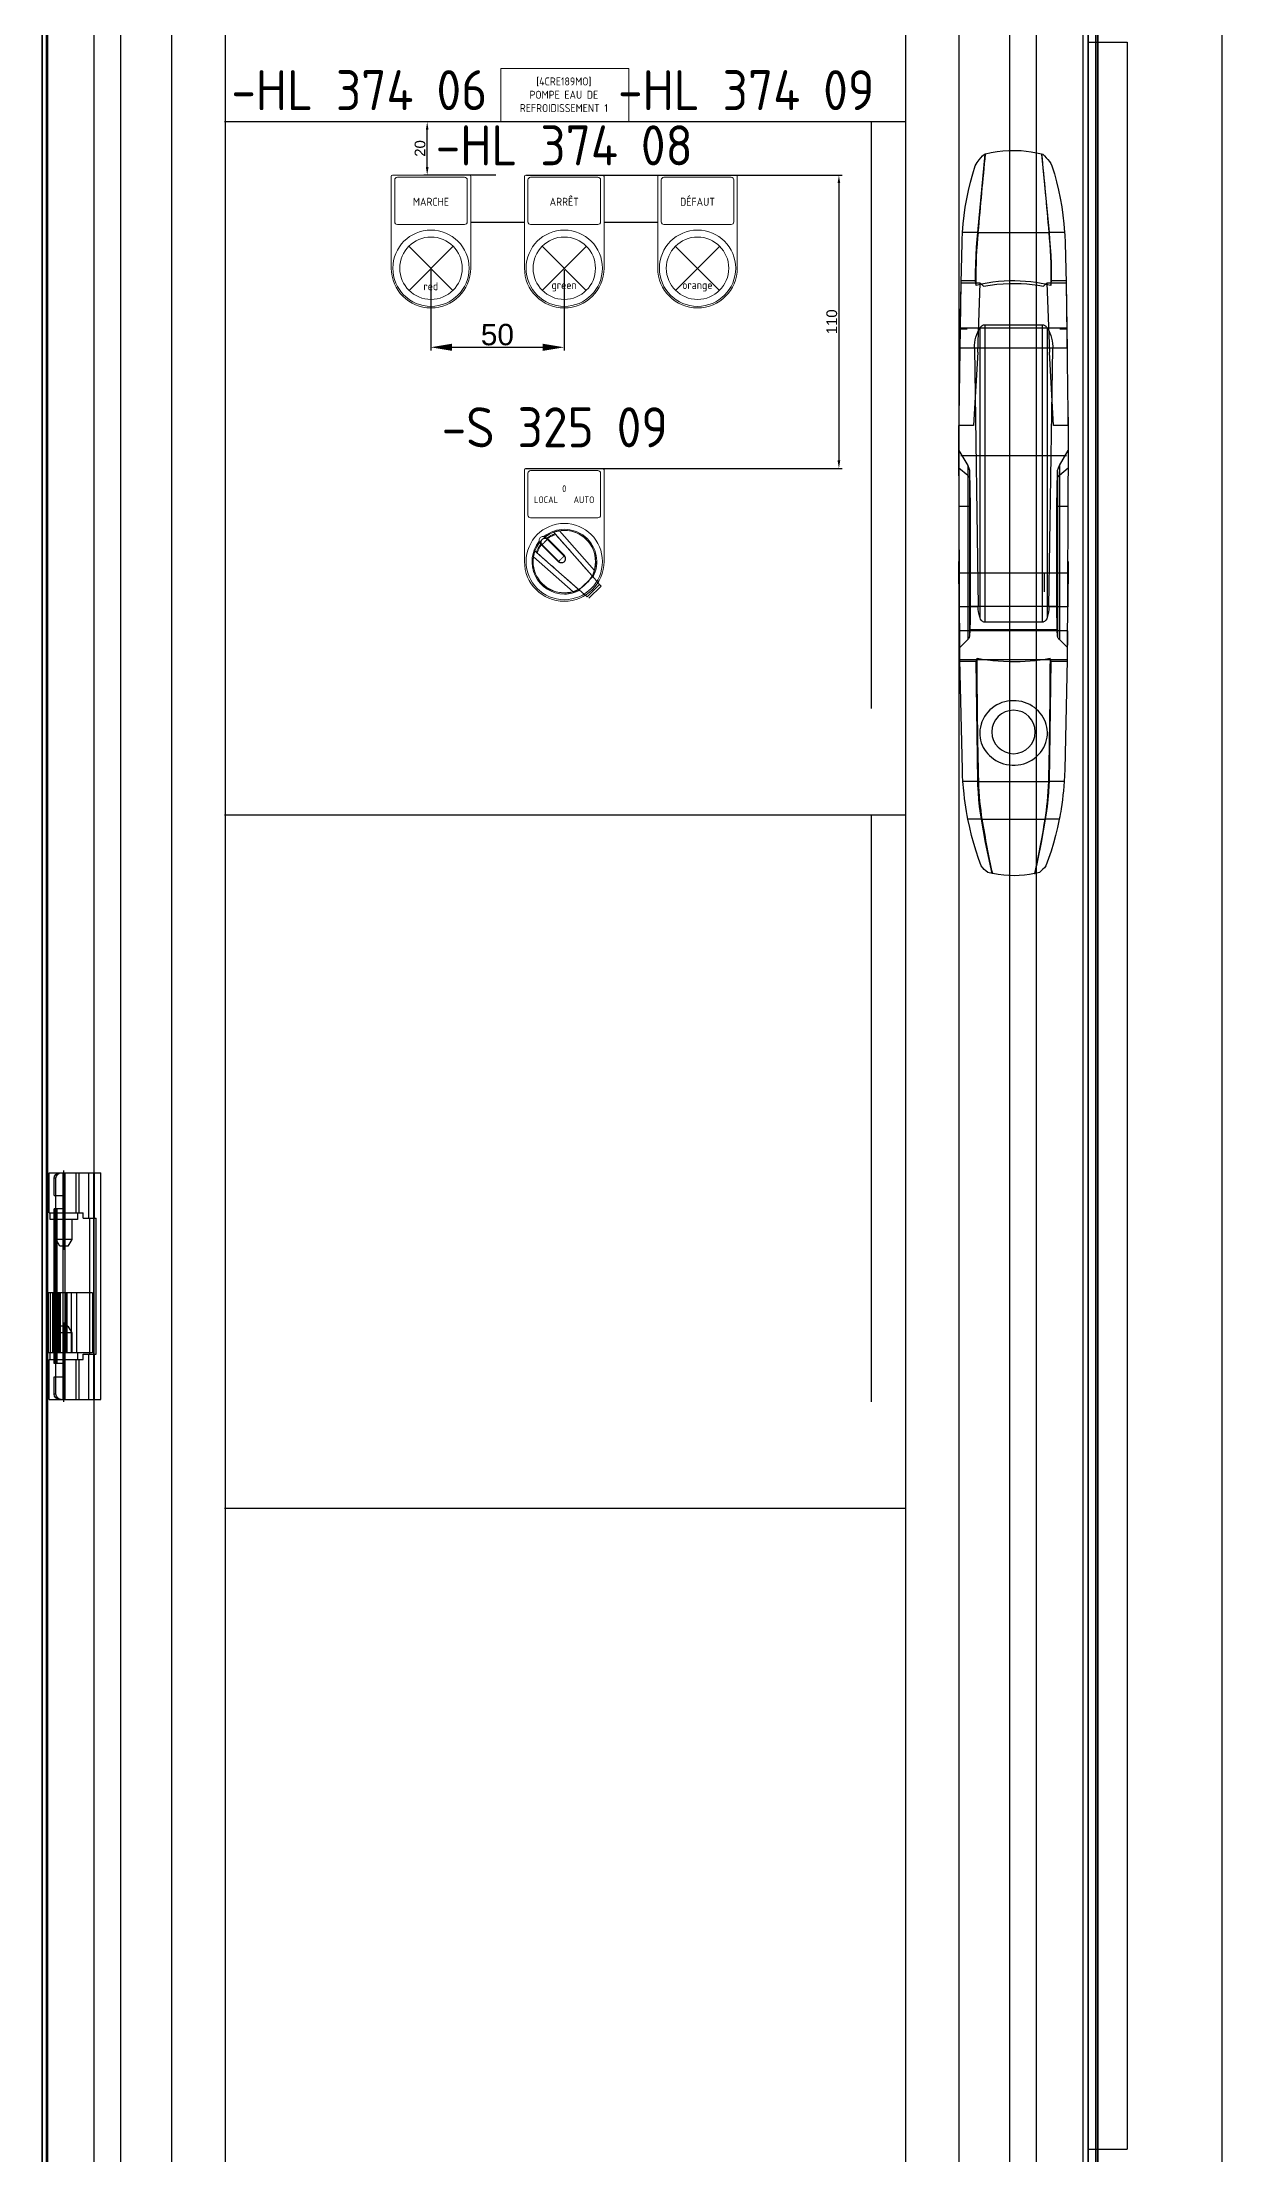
# Model space of a CAD drawing. Header units: millimetres. Extents: x 37984 to 70752, y 14140 to 37584.
# Drawn here: x 38512 to 38954, y 19157 to 19949 of the extents above; entities that cross this region are included whole.
import ezdxf
from ezdxf.enums import TextEntityAlignment as Align

# ---------------------------------------------------------------- set-up
doc = ezdxf.new("R2010")
doc.units = ezdxf.units.MM
doc.set_wipeout_variables(frame=1)
doc.layers.add('! NO PLOT !', color=7, linetype='Continuous', true_color=0xff75dd, plot=False)
doc.layers.add('000-PI-Oprema', color=30, linetype='Continuous', lineweight=5)
for name, color, linetype in [('000-PI-ORMAR', 2, 'Continuous'), ('000-PI_TEXT', 7, 'Continuous'), ('002-PI-Kabelska kanalica', 150, 'Continuous')]:
    doc.layers.add(name, color=color, linetype=linetype)
doc.styles.add('PI0', font='isocpeur.ttf', dxfattribs={"width": 0.9})
doc.styles.get("Standard").update_dxf_attribs({"font": 'arial.ttf'})
doc.dimstyles.new('ISO-25', dxfattribs={"dimtxt": 4, "dimasz": 3, "dimexe": 1.25, "dimexo": 0.625, "dimtad": 1, "dimtxsty": 'Standard', "dimcen": 3, "dimadec": 0, "dimazin": 0, "dimtfac": 1, "dimtmove": 0, "dimatfit": 3, "dimfxl": 1, "dimarcsym": 0})
doc.dimstyles.new('ISO-25-lb', dxfattribs={"dimtxt": 8, "dimasz": 8, "dimexe": 1.25, "dimexo": 0.625, "dimtad": 1, "dimtxsty": 'Standard', "dimcen": 5, "dimadec": 0, "dimazin": 0, "dimtfac": 1, "dimtmove": 0, "dimatfit": 3, "dimfxl": 1, "dimarcsym": 0})

# ---------------------------------------------------------------- blocks, each defined once
blk = doc.blocks.new('*U548')
at = {"layer": '000-PI-ORMAR'}
for p, q in [((-13.41, 105.24), (-10.65, 134.6)), ((-10.48, 134.65), (-10.91, 134.53)), ((10.91, 134.53), (10.48, 134.65)), ((13.41, 105.24), (10.65, 134.6)), ((-19.14, 105.24), (-13.41, 105.24)), ((13.2, 105.24), (-13.2, 105.24)), ((13.41, 105.24), (19.14, 105.24)), ((-19.31, 101.34), (-19.67, 86.25)), ((19.67, 86.25), (19.31, 101.34)), ((-19.67, 86.25), (-20.5, 27.74)), ((-19.67, 86.25), (-20.14, 61.02)), ((-19.67, 86.25), (-12.5, 86.25)), ((-19.66, 87.03), (-14.25, 87.03)), ((-14.15, 86.25), (-14.25, 87.03)), ((-14.02, 85.32), (-14.15, 86.25)), ((-12.5, 86.25), (-13.43, 60.26)), ((-11.21, 85.08), (-12.5, 86.25)), ((12.5, 86.25), (11.21, 85.08)), ((11.99, 85.79), (14.02, 85.32)), ((12.5, 86.25), (19.67, 86.25)), ((13.43, 60.26), (12.5, 86.25)), ((14.02, 85.32), (14.15, 86.25)), ((14.15, 86.25), (14.25, 87.03)), ((14.25, 87.03), (19.66, 87.03)), ((20.5, 27.74), (19.67, 86.25)), ((20.15, 60.62), (19.67, 86.25)), ((-20.01, 69.28), (-12.67, 69.28)), ((-20.01, 68.98), (-17.35, 68.98)), ((-17.35, 69.28), (17.35, 69.28)), ((-12.67, 69.28), (-12.65, 69.31)), ((-12.65, 69.31), (-12.65, -39.07)), ((-10.73, 70.49), (-10.73, -40.96)), ((-10.73, 70.49), (10.73, 70.49)), ((10.73, 70.49), (10.73, -40.96)), ((12.65, 69.31), (12.65, -39.07)), ((12.65, 69.31), (12.67, 69.28)), ((12.67, 69.28), (20.01, 69.28)), ((17.35, 68.98), (20.01, 68.98)), ((-20.13, 61.86), (-17.35, 61.86)), ((-20.13, 61.85), (-14.69, 61.85)), ((-17.35, 61.85), (17.35, 61.85)), ((-15, 32.81), (-13.43, 60.26)), ((-13.27, -35.12), (-14.69, 61.85)), ((14.69, 61.85), (13.27, -35.12)), ((13.43, 60.26), (15, 32.81)), ((14.69, 61.85), (20.13, 61.85)), ((17.35, 61.86), (20.13, 61.86)), ((20.5, 27.74), (20.31, 48.52)), ((-20.44, 35.92), (-20.5, 27.74)), ((-20.47, 32.81), (-15, 32.81)), ((15, 32.81), (20.47, 32.81)), ((-20.5, 27.74), (-20.09, -55.06)), ((20.09, -55.06), (20.5, 27.74)), ((-17.16, 17.77), (-20.5, 23.44)), ((-17.16, 14.16), (-20.5, 16.99)), ((-19.8, 21.43), (19.8, 21.43)), ((-17.16, 17.77), (-17.16, -47.43)), ((20.5, 23.44), (17.16, 17.77)), ((17.16, 17.77), (17.16, -47.43)), ((20.5, 16.99), (17.16, 14.16)), ((-16.24, 2.4), (-16.48, 15.53)), ((-16.48, 15.53), (-16.48, -46.12)), ((-16.36, 10.54), (-16.48, 13.04)), ((16.48, 15.53), (16.24, 2.4)), ((16.48, 13.04), (16.36, 10.54)), ((16.48, 15.53), (16.48, -46.12)), ((-17.16, 2.54), (-20.5, 2.61)), ((-16.24, 2.4), (-16.48, 2.51)), ((-16.24, -35.11), (-16.24, 2.4)), ((16.48, 2.51), (16.24, 2.4)), ((16.24, 2.4), (16.24, -35.11)), ((20.5, 2.61), (17.16, 2.54)), ((-20.5, -18.21), (-20.36, -35.12)), ((-20.47, -22.52), (20.47, -22.52)), ((-11.5, -22.68), (-11.5, -29.51)), ((20.36, -35.12), (20.5, -18.21)), ((-20.36, -35.12), (-13.27, -35.12)), ((-16.24, -35.11), (16.24, -35.11)), ((13.27, -35.12), (20.36, -35.12)), ((-20.25, -44.17), (-20.09, -55.06)), ((-20.25, -44.17), (20.25, -44.17)), ((-20.16, -50.42), (-17.16, -47.43)), ((-16.48, -46.12), (-16.38, -43.78)), ((-16.38, -43.78), (16.38, -43.78)), ((-10.73, -40.96), (10.73, -40.96)), ((16.38, -43.78), (16.48, -46.12)), ((17.16, -47.43), (20.16, -50.42)), ((20.09, -55.06), (20.25, -44.17)), ((-20.09, -55.06), (20.09, -55.06)), ((-20.09, -55.06), (-19.2, -96.13)), ((-14.03, -55.68), (-13.85, -55.06)), ((-13.85, -55.06), (-13.67, -54.42)), ((13.85, -55.06), (13.67, -54.42)), ((14.03, -55.68), (13.85, -55.06)), ((19.2, -96.13), (20.09, -55.06)), ((-20.08, -55.68), (-14.03, -55.68)), ((-13.42, -100.67), (-14.03, -55.68)), ((13.42, -100.67), (14.03, -55.68)), ((14.03, -55.68), (20.08, -55.68)), ((-18.98, -100.67), (-13.42, -100.67)), ((13.08, -100.67), (-13.08, -100.67)), ((13.42, -100.67), (18.98, -100.67)), ((-17.11, -114.85), (-12.02, -114.85)), ((11.71, -114.85), (-11.71, -114.85)), ((12.02, -114.85), (17.11, -114.85)), ((-9.7, -134.82), (-8.04, -135.19)), ((-7.82, -135.23), (-8.04, -135.19)), ((7.82, -135.23), (8.04, -135.19)), ((8.04, -135.19), (9.7, -134.82))]:
    blk.add_line(p, q, dxfattribs=at)
for points in [[(10.48, 134.65), (8.34, 135.15), (6.17, 135.54), (3.98, 135.81), (1.73, 135.97), (-0.54, 136), (-2.8, 135.91), (-4.73, 135.73), (-6.65, 135.46), (-8.58, 135.1), (-10.48, 134.65)], [(-14.4, 130.23), (-15.31, 127.22), (-16.14, 124.17), (-16.87, 121.1), (-17.51, 118.01), (-18.07, 114.85), (-18.52, 111.66), (-18.88, 108.46), (-19.14, 105.24)], [(-10.91, 134.53), (-11.6, 133.9), (-12.24, 133.24), (-12.84, 132.55), (-13.41, 131.8), (-13.93, 131.03), (-14.4, 130.23)], [(14.4, 130.23), (13.7, 131.38), (12.89, 132.48), (12.28, 133.2), (11.62, 133.89), (10.91, 134.53)], [(19.14, 105.24), (18.88, 108.42), (18.53, 111.59), (18.09, 114.73), (17.54, 117.85), (16.9, 120.99), (16.16, 124.1), (15.33, 127.18), (14.4, 130.23)], [(-19.14, 105.24), (-19.19, 104.29), (-19.24, 103.32), (-19.28, 102.34), (-19.31, 101.34)], [(-14.25, 87.03), (-14.23, 90.25), (-14.16, 93.45), (-14.03, 96.61), (-13.86, 99.69), (-13.64, 102.68), (-13.41, 105.24)], [(14.25, 87.03), (14.23, 90.25), (14.16, 93.45), (14.03, 96.61), (13.86, 99.69), (13.64, 102.68), (13.41, 105.24)], [(19.31, 101.34), (19.28, 102.33), (19.24, 103.31), (19.19, 104.28), (19.14, 105.24)], [(-14.02, 85.32), (-12.17, 85.75), (-11.99, 85.79)], [(-11.99, 85.79), (-10.29, 86.12), (-8.39, 86.43), (-6.48, 86.67), (-4.5, 86.86), (-2.52, 86.97), (-0.52, 87.02), (1.47, 87.01), (3.57, 86.92), (5.67, 86.76), (7.76, 86.52), (9.87, 86.2), (11.96, 85.8), (11.99, 85.79)], [(11.21, 85.08), (8.78, 85.48), (6.33, 85.78), (3.84, 85.99), (1.34, 86.1), (-0.75, 86.11), (-2.84, 86.05), (-4.93, 85.91), (-7.03, 85.71), (-9.13, 85.43), (-11.21, 85.08)], [(-12.67, 69.28), (-13.17, 68.42), (-13.6, 67.5), (-13.96, 66.55), (-14.26, 65.56), (-14.48, 64.55), (-14.62, 63.52), (-14.69, 62.48), (-14.69, 61.85)], [(-12.65, 69.31), (-12.5, 69.52), (-12.34, 69.72), (-12.17, 69.89), (-11.98, 70.05), (-11.79, 70.18), (-11.59, 70.29), (-11.38, 70.38), (-11.17, 70.44), (-10.95, 70.48), (-10.73, 70.49)], [(10.73, 70.49), (10.95, 70.48), (11.17, 70.44), (11.38, 70.38), (11.59, 70.29), (11.79, 70.18), (11.98, 70.05), (12.17, 69.89), (12.34, 69.72), (12.5, 69.52), (12.65, 69.31)], [(14.69, 61.85), (14.67, 62.89), (14.57, 63.93), (14.4, 64.96), (14.15, 65.96), (13.83, 66.94), (13.43, 67.87), (12.97, 68.77), (12.67, 69.28)], [(-16.48, 15.53), (-16.52, 15.9), (-16.59, 16.26), (-16.68, 16.61), (-16.78, 16.95), (-16.91, 17.28), (-17.06, 17.59), (-17.16, 17.77)], [(17.16, 17.77), (17, 17.47), (16.86, 17.16), (16.74, 16.83), (16.64, 16.48), (16.56, 16.13), (16.51, 15.76), (16.48, 15.53)], [(-16.38, -43.78), (-16.36, -43.11), (-16.33, -42.38), (-16.31, -41.59), (-16.3, -40.74), (-16.28, -39.86), (-16.27, -38.93), (-16.26, -37.98), (-16.25, -37), (-16.24, -36.01), (-16.24, -35.11)], [(-13.27, -35.12), (-13.22, -36.16), (-13.09, -37.2), (-12.89, -38.21), (-12.65, -39.07)], [(-12.65, -39.07), (-12.44, -39.63), (-12.15, -40.14), (-11.97, -40.36), (-11.77, -40.56), (-11.53, -40.73), (-11.26, -40.86), (-11.05, -40.93), (-10.83, -40.96), (-10.73, -40.96)], [(10.73, -40.96), (10.96, -40.94), (11.17, -40.9), (11.37, -40.82), (11.56, -40.71), (11.83, -40.51), (12.05, -40.27), (12.34, -39.82), (12.56, -39.33), (12.65, -39.07)], [(12.65, -39.07), (12.92, -38.08), (13.11, -37.06), (13.23, -36.02), (13.27, -35.12)], [(16.24, -35.11), (16.24, -36.11), (16.25, -37.1), (16.26, -38.08), (16.27, -39.03), (16.28, -39.95), (16.3, -40.83), (16.32, -41.67), (16.34, -42.45), (16.36, -43.18), (16.38, -43.78)], [(-17.16, -47.43), (-17, -47.26), (-16.86, -47.08), (-16.74, -46.88), (-16.64, -46.68), (-16.56, -46.47), (-16.51, -46.26), (-16.48, -46.12)], [(16.48, -46.12), (16.52, -46.34), (16.59, -46.55), (16.68, -46.76), (16.78, -46.96), (16.91, -47.15), (17.06, -47.33), (17.16, -47.43)], [(-9.57, -55.06), (-9.95, -55.01), (-11.82, -54.74), (-13.67, -54.42)], [(9.58, -55.06), (7.81, -55.27), (5.83, -55.45), (3.77, -55.58), (1.71, -55.66), (-0.35, -55.68), (-2.41, -55.64), (-4.3, -55.56), (-6.19, -55.42), (-8.06, -55.24), (-9.57, -55.06)], [(13.67, -54.42), (11.74, -54.75), (9.78, -55.04), (9.58, -55.06)], [(8.89, -73.85), (9.63, -74.62), (10.32, -75.46), (10.92, -76.35), (11.44, -77.29), (11.87, -78.24), (12.2, -79.23), (12.45, -80.24), (12.61, -81.28), (12.67, -82.26), (12.65, -83.25), (12.54, -84.24), (12.35, -85.2), (12.09, -86.12), (11.75, -87.01), (11.34, -87.88), (10.86, -88.7), (10.31, -89.5), (9.69, -90.26), (9.02, -90.96), (8.29, -91.61), (7.47, -92.23), (6.61, -92.78), (5.69, -93.26), (4.75, -93.67), (3.73, -94.02), (2.68, -94.28), (1.61, -94.45), (0.54, -94.54), (-0.57, -94.54), (-1.67, -94.44), (-2.76, -94.26), (-3.83, -93.99), (-4.88, -93.62), (-5.89, -93.17), (-6.86, -92.63), (-7.77, -92.01), (-8.62, -91.33), (-9.4, -90.57), (-10.12, -89.75), (-10.76, -88.87), (-11.29, -87.97), (-11.74, -87.03), (-12.11, -86.06), (-12.38, -85.06), (-12.56, -84.1), (-12.66, -83.12), (-12.67, -82.14), (-12.6, -81.17), (-12.45, -80.24), (-12.23, -79.31), (-11.93, -78.41), (-11.57, -77.54), (-11.12, -76.68), (-10.6, -75.85), (-10.01, -75.07), (-9.37, -74.34), (-8.63, -73.62), (-7.83, -72.97), (-6.98, -72.38), (-6.09, -71.86), (-5.12, -71.4), (-4.11, -71.02), (-3.07, -70.73), (-2.02, -70.52), (-0.95, -70.4), (0.13, -70.37), (1.22, -70.42), (2.29, -70.56), (3.33, -70.79), (4.36, -71.11), (5.35, -71.51), (6.31, -71.98), (7.22, -72.53), (8.08, -73.16), (8.89, -73.85)], [(-19.2, -96.13), (-19.11, -98.4), (-18.98, -100.67)], [(-18.98, -100.67), (-18.85, -102.42), (-18.69, -104.15), (-18.51, -105.85), (-18.3, -107.56), (-18.07, -109.24), (-17.82, -110.87), (-17.65, -111.9), (-17.47, -112.9), (-17.29, -113.89), (-17.11, -114.85)], [(-12.02, -114.85), (-12.39, -112.52), (-12.71, -110.05), (-12.98, -107.48), (-13.2, -104.81), (-13.36, -102.07), (-13.42, -100.67)], [(12.02, -114.85), (12.39, -112.52), (12.71, -110.05), (12.98, -107.48), (13.2, -104.81), (13.36, -102.07), (13.42, -100.67)], [(17.11, -114.85), (17.38, -113.41), (17.65, -111.91), (17.9, -110.36), (18.14, -108.72), (18.37, -107.03), (18.57, -105.3), (18.69, -104.16), (18.8, -103.01), (18.89, -101.85), (18.98, -100.67)], [(18.98, -100.67), (19.11, -98.4), (19.2, -96.13)], [(-17.11, -114.85), (-16.46, -117.91), (-15.73, -120.91), (-14.94, -123.85), (-14.07, -126.74), (-13.14, -129.58), (-12.14, -132.35)], [(-8.04, -135.19), (-10.47, -123.49), (-12.02, -114.85)], [(8.04, -135.19), (10.47, -123.49), (12.02, -114.85)], [(12.14, -132.35), (13.13, -129.6), (14.06, -126.78), (14.92, -123.9), (15.72, -120.95), (16.45, -117.93), (17.11, -114.85)], [(-12.14, -132.35), (-11.58, -132.99), (-10.98, -133.61), (-10.36, -134.22), (-9.7, -134.82)], [(9.7, -134.82), (10.35, -134.23), (10.98, -133.62), (11.57, -132.99), (12.14, -132.35)], [(-7.82, -135.23), (-5.94, -135.56), (-4.05, -135.79), (-2.15, -135.94), (-0.2, -136), (1.74, -135.96), (3.69, -135.83), (5.76, -135.58), (7.82, -135.23)]]:
    blk.add_lwpolyline(points, dxfattribs=at)
blk.add_circle((0, -82.1), 8.15, dxfattribs=at)
for centre, major_axis, ratio, start_param, end_param in [((73, -135.16), (0, 546.84), 0.175521, 1.054802, 1.115623), ((-73, -135.16), (0, 546.84), 0.175521, -1.115623, -1.054802), ((-7.53, 87.2), (0, 37), 0.175521, 1.061397, 1.596486), ((7.53, 87.2), (0, 37), 0.175521, 4.6867, 5.221788), ((-7.53, 87.2), (0, 37), 0.175521, -4.6867, -4.66155), ((7.53, 87.2), (0, 37), 0.175521, 4.66155, 4.6867), ((-19.46, 12.78), (-3, 0), 0.71325, 3.261467, 3.839724), ((19.46, 12.78), (-3, 0), 0.71325, 5.585054, 6.163311), ((-19.46, 2.51), (-3, 0), 0.017452, 3.261467, 3.839724), ((19.46, 2.51), (-3, 0), 0.017452, -0.698132, -0.119874), ((137.46, -39.64), (0, 669.86), 0.225671, -4.689366, -4.621155), ((-137.46, -39.64), (0, 669.86), 0.225671, 4.621155, 4.689366), ((-5.86, -95.36), (0, 32.42), 0.225671, 1.735147, 2.215471), ((5.86, -95.36), (0, 32.42), 0.225671, 4.067714, 4.548039), ((21.21, -9.07), (0, 180.2), 0.225671, -4.085045, -3.936826), ((-21.21, -9.07), (0, 180.2), 0.225671, 3.936826, 4.085045)]:
    blk.add_ellipse(centre, major_axis=major_axis, ratio=ratio, start_param=start_param, end_param=end_param, dxfattribs=at)
blk = doc.blocks.new('A$C34f25ed7')
at = {"layer": '000-PI-ORMAR'}
blk.add_blockref('*U548', (-3.99, -1008.35), dxfattribs=at)
blk = doc.blocks.new('*D980')
at = {"layer": '! NO PLOT !', "color": 0, "lineweight": -2, "ltscale": 0.25, "transparency": 16777216}
for p, q in [((38693.44, 19899.57), (38811.72, 19899.57)), ((38810.47, 19896.57), (38810.47, 19792.57)), ((38692.98, 19789.57), (38811.72, 19789.57))]:
    blk.add_line(p, q, dxfattribs=at)
at = {"layer": '! NO PLOT !', "color": 0, "ltscale": 0.25, "transparency": 16777216}
for points in [[(38809.97, 19896.57), (38810.97, 19896.57), (38810.47, 19899.57)], [(38809.97, 19792.57), (38810.97, 19792.57), (38810.47, 19789.57)]]:
    blk.add_solid(points, dxfattribs=at)
at = {"layer": 'Defpoints', "color": 0, "ltscale": 0.25, "transparency": 16777216}
for p in [(38692.81, 19899.57), (38692.36, 19789.57), (38810.47, 19789.57)]:
    blk.add_point(p, dxfattribs=at)
at = {"layer": '! NO PLOT !', "color": 0, "ltscale": 0.25, "transparency": 16777216, "insert": (38807.8, 19844.57), "char_height": 4, "attachment_point": 5, "rotation": 90}
blk.add_mtext('110', dxfattribs=at)
blk = doc.blocks.new('*D981')
at = {"layer": '! NO PLOT !', "color": 0, "lineweight": -2, "ltscale": 0.25, "transparency": 16777216}
for p, q in [((38681.88, 19919.57), (38654.91, 19919.57)), ((38656.16, 19902.57), (38656.16, 19916.57)), ((38681.88, 19899.57), (38654.91, 19899.57))]:
    blk.add_line(p, q, dxfattribs=at)
at = {"layer": '! NO PLOT !', "color": 0, "ltscale": 0.25, "transparency": 16777216}
for points in [[(38655.66, 19916.57), (38656.66, 19916.57), (38656.16, 19919.57)], [(38655.66, 19902.57), (38656.66, 19902.57), (38656.16, 19899.57)]]:
    blk.add_solid(points, dxfattribs=at)
at = {"layer": 'Defpoints', "color": 0, "ltscale": 0.25, "transparency": 16777216}
for p in [(38656.16, 19919.57), (38682.5, 19919.57), (38682.5, 19899.57)]:
    blk.add_point(p, dxfattribs=at)
at = {"layer": '! NO PLOT !', "color": 0, "ltscale": 0.25, "transparency": 16777216, "insert": (38653.49, 19909.57), "char_height": 4, "attachment_point": 5, "rotation": 90}
blk.add_mtext('20', dxfattribs=at)
blk = doc.blocks.new('*D982')
at = {"layer": '! NO PLOT !', "color": 0, "linetype": 'Continuous', "lineweight": -2, "ltscale": 0.25, "transparency": 16777216}
for p, q in [((38657.48, 19863.9), (38657.48, 19833.77)), ((38707.48, 19864), (38707.48, 19833.77)), ((38665.48, 19835.02), (38699.48, 19835.02))]:
    blk.add_line(p, q, dxfattribs=at)
at = {"layer": '! NO PLOT !', "color": 0, "ltscale": 0.25, "transparency": 16777216}
for points in [[(38665.48, 19836.35), (38665.48, 19833.68), (38657.48, 19835.02)], [(38699.48, 19836.35), (38699.48, 19833.68), (38707.48, 19835.02)]]:
    blk.add_solid(points, dxfattribs=at)
at = {"layer": 'Defpoints', "color": 0, "ltscale": 0.25, "transparency": 16777216}
for p in [(38657.48, 19864.52), (38707.48, 19864.62), (38707.48, 19835.02)]:
    blk.add_point(p, dxfattribs=at)
at = {"layer": '! NO PLOT !', "color": 0, "ltscale": 0.25, "transparency": 16777216, "insert": (38682.48, 19839.73), "char_height": 8, "attachment_point": 5}
blk.add_mtext('50', dxfattribs=at)
blk = doc.blocks.new('podloska')
at = {"layer": '000-PI-Oprema'}
for p, q in [((43278.7, 39063.45), (43278.7, 39097.85)), ((43279.2, 39098.35), (43308, 39098.35)), ((43280, 39080.85), (43280, 39096.55)), ((43281, 39097.55), (43306.2, 39097.55)), ((43307.2, 39080.85), (43307.2, 39096.55)), ((43308.5, 39063.45), (43308.5, 39097.85)), ((43281, 39079.85), (43306.2, 39079.85))]:
    blk.add_line(p, q, dxfattribs=at)
blk.add_circle((43293.6, 39063.45), 14.3, dxfattribs=at)
at = {"layer": '000-PI-Oprema', "ltscale": 0.25}
blk.add_circle((43293.6, 39063.45), 11.7, dxfattribs=at)
at = {"layer": '000-PI-Oprema'}
for centre, radius, start, end in [((43279.2, 39097.85), 0.5, 89.99996, 179.99983), ((43281, 39096.55), 1, 90.00002, 180.00009), ((43306.2, 39096.55), 1, 359.99991, 89.99998), ((43308, 39097.85), 0.5, 0.00017, 90.00004), ((43281, 39080.85), 1, 180, 269.99998), ((43306.2, 39080.85), 1, 270.00002, 0), ((43293.6, 39063.45), 14.9, 180, 0)]:
    blk.add_arc(centre, radius, start, end, dxfattribs=at)
blk = doc.blocks.new('8606.000_back')
at = {"layer": '000-PI-ORMAR'}
for p, q in [((47606.03, 38573.17), (47606.03, 36588.67)), ((47602.52, 38552.67), (47602.52, 36601.67)), ((47605.24, 38552.67), (47605.24, 36601.67)), ((47606.02, 36601.67), (47606.02, 38552.53))]:
    blk.add_line(p, q, dxfattribs=at)
blk = doc.blocks.new('8606.000_montažna')
at = {"layer": '000-PI-ORMAR'}
blk.add_line((50683.39, 38449.42), (50683.39, 36559.42), dxfattribs=at)
blk = doc.blocks.new('*U998')
at = {"layer": '002-PI-Kabelska kanalica'}
for p, q in [((-20, 690), (60, 690)), ((-20, -100), (-20, 690)), ((60, -100), (60, 690)), ((-20, -100), (60, -100))]:
    blk.add_line(p, q, dxfattribs=at)

msp = doc.modelspace()

# ---------------------------------------------------------------- block references
at = {"xscale": -1, "rotation": 180}
msp.add_blockref('*U998', (38858.446, 19849.404), dxfattribs=at)
at = {"layer": '000-PI-Oprema'}
msp.add_blockref('8606.000_montažna', (-11729.461, -17740.014), dxfattribs=at)

# ---------------------------------------------------------------- next in the draw order: wipeouts: each hides what was drawn before it
msp.add_wipeout([(38511.922, 20763.904), (38903.922, 20763.904), (38903.922, 18766.904), (38511.922, 18766.904)]).dxf.layer = '000-PI-ORMAR'

# ---------------------------------------------------------------- next in the draw order: linework, layer by layer
at = {"layer": '! NO PLOT !'}
for p, q in [((38903.91, 20761.473), (38903.91, 18776.973)), ((38903.91, 18776.973), (38903.91, 20761.473)), ((38531.41, 18788.473), (38531.41, 20749.973)), ((38884.41, 20749.973), (38884.41, 18788.473)), ((38903.922, 18789.973), (38903.922, 20740.835)), ((38541.41, 18803.473), (38541.41, 20734.973)), ((38874.41, 20734.973), (38874.41, 18803.473)), ((38560.41, 18849.223), (38560.41, 20689.223)), ((38580.41, 20684.223), (38580.41, 18854.223)), ((38835.41, 20684.223), (38835.41, 18854.223)), ((38855.41, 20689.223), (38855.41, 18849.223))]:
    msp.add_line(p, q, dxfattribs=at)
at = {"layer": '! NO PLOT !', "ltscale": 0.25}
for p, q in [((38835.219, 19919.574), (38580.219, 19919.574)), ((38822.546, 19919.574), (38822.546, 19699.574)), ((38822.546, 19919.574), (38822.546, 19699.574)), ((38692.628, 19881.824), (38672.478, 19881.824)), ((38742.578, 19881.824), (38722.428, 19881.824)), ((38835.219, 19659.574), (38580.219, 19659.574)), ((38822.546, 19659.574), (38822.546, 19439.574)), ((38822.546, 19659.574), (38822.546, 19439.574)), ((38835.219, 19399.574), (38580.219, 19399.574))]:
    msp.add_line(p, q, dxfattribs=at)
at = {"layer": '000-PI-Oprema'}
for p, q in [((38649.255, 19872.897), (38665.801, 19856.351)), ((38665.901, 19872.897), (38649.355, 19856.351)), ((38699.205, 19872.897), (38715.751, 19856.351)), ((38715.851, 19872.897), (38699.305, 19856.351)), ((38749.155, 19872.897), (38765.701, 19856.351)), ((38765.801, 19872.897), (38749.255, 19856.351)), ((38702.558, 19764.103), (38702.843, 19764.246)), ((38702.843, 19764.246), (38703.132, 19764.381)), ((38703.132, 19764.381), (38703.426, 19764.508)), ((38703.426, 19764.508), (38703.724, 19764.625)), ((38703.605, 19765.662), (38703.607, 19765.663)), ((38703.609, 19765.657), (38703.605, 19765.662)), ((38703.607, 19765.663), (38703.616, 19765.666)), ((38703.621, 19765.643), (38703.609, 19765.657)), ((38703.616, 19765.666), (38703.63, 19765.671)), ((38703.641, 19765.62), (38703.621, 19765.643)), ((38703.63, 19765.671), (38703.65, 19765.678)), ((38703.67, 19765.587), (38703.641, 19765.62)), ((38703.65, 19765.678), (38703.676, 19765.687)), ((38703.708, 19765.544), (38703.67, 19765.587)), ((38703.676, 19765.687), (38703.709, 19765.699)), ((38703.755, 19765.49), (38703.708, 19765.544)), ((38703.709, 19765.699), (38703.746, 19765.712)), ((38703.724, 19764.625), (38704.025, 19764.734)), ((38703.746, 19765.712), (38703.79, 19765.727)), ((38703.812, 19765.426), (38703.755, 19765.49)), ((38703.79, 19765.727), (38703.839, 19765.743)), ((38703.878, 19765.351), (38703.812, 19765.426)), ((38703.839, 19765.743), (38703.893, 19765.761)), ((38703.953, 19765.265), (38703.878, 19765.351)), ((38703.893, 19765.761), (38703.951, 19765.781)), ((38703.951, 19765.781), (38704.014, 19765.801)), ((38704.038, 19765.168), (38703.953, 19765.265)), ((38704.014, 19765.801), (38704.08, 19765.822)), ((38704.025, 19764.734), (38704.33, 19764.833)), ((38704.132, 19765.061), (38704.038, 19765.168)), ((38704.08, 19765.822), (38704.15, 19765.844)), ((38704.146, 19765.043), (38704.118, 19765.075)), ((38717.871, 19749.405), (38704.132, 19765.061)), ((38704.175, 19765.01), (38704.146, 19765.043)), ((38704.15, 19765.844), (38704.223, 19765.866)), ((38704.204, 19764.976), (38704.175, 19765.01)), ((38704.234, 19764.942), (38704.204, 19764.976)), ((38704.223, 19765.866), (38704.3, 19765.888)), ((38704.265, 19764.907), (38704.234, 19764.942)), ((38704.297, 19764.87), (38704.265, 19764.907)), ((38704.33, 19764.833), (38704.297, 19764.87)), ((38704.3, 19765.888), (38704.381, 19765.912)), ((38705.06, 19764.001), (38704.33, 19764.833)), ((38704.381, 19765.912), (38704.466, 19765.936)), ((38704.466, 19765.936), (38704.555, 19765.96)), ((38704.555, 19765.96), (38704.648, 19765.984)), ((38704.648, 19765.984), (38704.743, 19766.009)), ((38704.743, 19766.009), (38704.841, 19766.033)), ((38704.841, 19766.033), (38704.941, 19766.056)), ((38704.941, 19766.056), (38705.044, 19766.08)), ((38705.044, 19766.08), (38705.148, 19766.102)), ((38705.148, 19766.102), (38705.253, 19766.124)), ((38705.253, 19766.124), (38705.358, 19766.145)), ((38705.358, 19766.145), (38705.464, 19766.165)), ((38705.464, 19766.165), (38705.569, 19766.184)), ((38705.569, 19766.184), (38705.674, 19766.202)), ((38705.674, 19766.202), (38705.777, 19766.218)), ((38718.869, 19751.3), (38705.777, 19766.218)), ((38695.986, 19756.427), (38696.002, 19756.53)), ((38710.904, 19743.336), (38695.986, 19756.427)), ((38696.002, 19756.53), (38696.02, 19756.635)), ((38696.02, 19756.635), (38696.039, 19756.74)), ((38696.039, 19756.74), (38696.059, 19756.846)), ((38696.059, 19756.846), (38696.08, 19756.952)), ((38696.08, 19756.952), (38696.102, 19757.057)), ((38696.102, 19757.057), (38696.125, 19757.16)), ((38696.125, 19757.16), (38696.148, 19757.263)), ((38696.148, 19757.263), (38696.172, 19757.363)), ((38696.172, 19757.363), (38696.196, 19757.461)), ((38696.196, 19757.461), (38696.22, 19757.557)), ((38696.22, 19757.557), (38696.244, 19757.649)), ((38696.244, 19757.649), (38696.268, 19757.738)), ((38696.268, 19757.738), (38696.292, 19757.823)), ((38696.292, 19757.823), (38696.316, 19757.904)), ((38696.316, 19757.904), (38696.339, 19757.981)), ((38696.339, 19757.981), (38696.361, 19758.054)), ((38696.361, 19758.054), (38696.382, 19758.124)), ((38696.382, 19758.124), (38696.403, 19758.19)), ((38696.403, 19758.19), (38696.423, 19758.253)), ((38696.423, 19758.253), (38696.443, 19758.312)), ((38696.443, 19758.312), (38696.461, 19758.365)), ((38696.461, 19758.365), (38696.477, 19758.414)), ((38696.477, 19758.414), (38696.492, 19758.458)), ((38696.492, 19758.458), (38696.506, 19758.496)), ((38696.506, 19758.496), (38696.517, 19758.528)), ((38696.517, 19758.528), (38696.526, 19758.554)), ((38696.526, 19758.554), (38696.533, 19758.574)), ((38696.533, 19758.574), (38696.538, 19758.588)), ((38696.538, 19758.588), (38696.541, 19758.597)), ((38696.541, 19758.597), (38696.543, 19758.6)), ((38696.547, 19758.596), (38696.543, 19758.6)), ((38696.561, 19758.584), (38696.547, 19758.596)), ((38696.584, 19758.563), (38696.561, 19758.584)), ((38696.617, 19758.534), (38696.584, 19758.563)), ((38696.66, 19758.496), (38696.617, 19758.534)), ((38696.714, 19758.449), (38696.66, 19758.496)), ((38696.778, 19758.392), (38696.714, 19758.449)), ((38696.854, 19758.327), (38696.778, 19758.392)), ((38696.939, 19758.251), (38696.854, 19758.327)), ((38697.036, 19758.166), (38696.939, 19758.251)), ((38697.143, 19758.072), (38697.036, 19758.166)), ((38697.161, 19758.058), (38697.129, 19758.086)), ((38712.799, 19744.333), (38697.143, 19758.072)), ((38697.194, 19758.029), (38697.161, 19758.058)), ((38697.228, 19758), (38697.194, 19758.029)), ((38697.262, 19757.97), (38697.228, 19758)), ((38697.298, 19757.939), (38697.262, 19757.97)), ((38697.334, 19757.907), (38697.298, 19757.939)), ((38697.371, 19757.874), (38697.334, 19757.907)), ((38697.371, 19757.874), (38697.47, 19758.179)), ((38698.203, 19757.144), (38697.371, 19757.874)), ((38697.47, 19758.179), (38697.579, 19758.48)), ((38697.579, 19758.48), (38697.696, 19758.778)), ((38697.696, 19758.778), (38697.823, 19759.072)), ((38697.823, 19759.072), (38697.958, 19759.362)), ((38697.958, 19759.362), (38698.101, 19759.647)), ((38698.101, 19759.647), (38698.254, 19759.927)), ((38699.035, 19756.414), (38698.203, 19757.144)), ((38698.254, 19759.927), (38698.414, 19760.203)), ((38698.297, 19761.786), (38698.293, 19761.79)), ((38698.309, 19761.773), (38698.297, 19761.786)), ((38698.33, 19761.753), (38698.309, 19761.773)), ((38698.359, 19761.724), (38698.33, 19761.753)), ((38698.397, 19761.686), (38698.359, 19761.724)), ((38698.445, 19761.638), (38698.397, 19761.686)), ((38698.414, 19760.203), (38698.583, 19760.473)), ((38698.501, 19761.582), (38698.445, 19761.638)), ((38706.007, 19754.218), (38698.499, 19761.726)), ((38698.567, 19761.516), (38698.501, 19761.582)), ((38698.642, 19761.44), (38698.567, 19761.516)), ((38698.583, 19760.473), (38698.759, 19760.738)), ((38698.727, 19761.356), (38698.642, 19761.44)), ((38698.821, 19761.261), (38698.727, 19761.356)), ((38698.827, 19761.114), (38698.747, 19761.195)), ((38698.759, 19760.738), (38698.944, 19760.998)), ((38705.782, 19754.301), (38698.821, 19761.261)), ((38698.855, 19761.086), (38698.827, 19761.114)), ((38698.944, 19760.998), (38698.855, 19761.086)), ((38705.318, 19754.624), (38698.944, 19760.998)), ((38699.866, 19755.685), (38699.035, 19756.414)), ((38700.419, 19763.907), (38700.415, 19763.911)), ((38700.431, 19763.895), (38700.419, 19763.907)), ((38700.451, 19763.874), (38700.431, 19763.895)), ((38700.481, 19763.845), (38700.451, 19763.874)), ((38707.527, 19756.657), (38700.478, 19763.706)), ((38700.519, 19763.807), (38700.481, 19763.845)), ((38700.764, 19763.562), (38700.519, 19763.807)), ((38700.849, 19763.477), (38700.764, 19763.562)), ((38700.943, 19763.383), (38700.849, 19763.477)), ((38707.903, 19756.422), (38700.943, 19763.383)), ((38701.062, 19763.404), (38701.009, 19763.458)), ((38701.09, 19763.377), (38701.062, 19763.404)), ((38701.118, 19763.349), (38701.09, 19763.377)), ((38701.206, 19763.26), (38701.118, 19763.349)), ((38701.206, 19763.26), (38701.466, 19763.445)), ((38707.58, 19756.887), (38701.206, 19763.26)), ((38701.466, 19763.445), (38701.731, 19763.621)), ((38701.731, 19763.621), (38702.001, 19763.79)), ((38702.001, 19763.79), (38702.277, 19763.951)), ((38702.277, 19763.951), (38702.558, 19764.103)), ((38705.79, 19763.17), (38705.06, 19764.001)), ((38706.52, 19762.338), (38705.79, 19763.17)), ((38707.249, 19761.506), (38706.52, 19762.338)), ((38707.979, 19760.675), (38707.249, 19761.506)), ((38707.987, 19756.197), (38707.527, 19756.657)), ((38707.63, 19756.835), (38707.58, 19756.887)), ((38707.677, 19756.781), (38707.63, 19756.835)), ((38707.722, 19756.725), (38707.677, 19756.781)), ((38707.764, 19756.666), (38707.722, 19756.725)), ((38707.804, 19756.607), (38707.764, 19756.666)), ((38707.84, 19756.545), (38707.804, 19756.607)), ((38707.874, 19756.482), (38707.84, 19756.545)), ((38707.906, 19756.417), (38707.874, 19756.482)), ((38707.934, 19756.351), (38707.906, 19756.417)), ((38707.959, 19756.284), (38707.934, 19756.351)), ((38707.981, 19756.215), (38707.959, 19756.284)), ((38708.709, 19759.843), (38707.979, 19760.675)), ((38709.438, 19759.012), (38708.709, 19759.843)), ((38710.168, 19758.181), (38709.438, 19759.012)), ((38711.626, 19756.519), (38710.168, 19758.181)), ((38712.355, 19755.688), (38711.626, 19756.519)), ((38700.698, 19754.955), (38699.866, 19755.685)), ((38701.529, 19754.225), (38700.698, 19754.955)), ((38702.361, 19753.495), (38701.529, 19754.225)), ((38703.192, 19752.766), (38702.361, 19753.495)), ((38704.023, 19752.037), (38703.192, 19752.766)), ((38705.685, 19750.578), (38704.023, 19752.037)), ((38705.369, 19754.574), (38705.318, 19754.624)), ((38705.423, 19754.527), (38705.369, 19754.574)), ((38705.48, 19754.482), (38705.423, 19754.527)), ((38705.538, 19754.44), (38705.48, 19754.482)), ((38705.598, 19754.401), (38705.538, 19754.44)), ((38705.659, 19754.364), (38705.598, 19754.401)), ((38705.722, 19754.33), (38705.659, 19754.364)), ((38706.516, 19749.849), (38705.685, 19750.578)), ((38705.787, 19754.299), (38705.722, 19754.33)), ((38705.853, 19754.27), (38705.787, 19754.299)), ((38705.92, 19754.245), (38705.853, 19754.27)), ((38705.989, 19754.223), (38705.92, 19754.245)), ((38706.058, 19754.204), (38705.989, 19754.223)), ((38706.128, 19754.188), (38706.058, 19754.204)), ((38706.199, 19754.175), (38706.128, 19754.188)), ((38706.27, 19754.165), (38706.199, 19754.175)), ((38706.341, 19754.159), (38706.27, 19754.165)), ((38706.413, 19754.156), (38706.341, 19754.159)), ((38706.485, 19754.156), (38706.413, 19754.156)), ((38706.485, 19754.156), (38706.556, 19754.159)), ((38707.347, 19749.12), (38706.516, 19749.849)), ((38706.556, 19754.159), (38706.628, 19754.165)), ((38706.628, 19754.165), (38706.699, 19754.175)), ((38706.699, 19754.175), (38706.77, 19754.188)), ((38706.77, 19754.188), (38706.84, 19754.204)), ((38706.84, 19754.204), (38706.909, 19754.223)), ((38706.909, 19754.223), (38706.977, 19754.245)), ((38706.977, 19754.245), (38707.045, 19754.27)), ((38707.045, 19754.27), (38707.111, 19754.298)), ((38707.111, 19754.298), (38707.175, 19754.33)), ((38707.175, 19754.33), (38707.238, 19754.364)), ((38707.238, 19754.364), (38707.3, 19754.401)), ((38707.3, 19754.401), (38707.36, 19754.44)), ((38708.177, 19748.391), (38707.347, 19749.12)), ((38707.36, 19754.44), (38707.418, 19754.482)), ((38707.418, 19754.482), (38707.474, 19754.527)), ((38707.474, 19754.527), (38707.528, 19754.574)), ((38707.528, 19754.574), (38707.58, 19754.624)), ((38707.58, 19754.624), (38707.63, 19754.676)), ((38707.63, 19754.676), (38707.677, 19754.73)), ((38707.677, 19754.73), (38707.722, 19754.786)), ((38707.722, 19754.786), (38707.764, 19754.844)), ((38707.764, 19754.844), (38707.804, 19754.904)), ((38707.804, 19754.904), (38707.84, 19754.966)), ((38707.84, 19754.966), (38707.874, 19755.029)), ((38707.874, 19755.029), (38707.906, 19755.094)), ((38707.906, 19755.094), (38707.934, 19755.16)), ((38707.934, 19755.16), (38707.959, 19755.227)), ((38707.959, 19755.227), (38707.981, 19755.295)), ((38708, 19756.146), (38707.981, 19756.215)), ((38707.981, 19755.295), (38708, 19755.364)), ((38708.016, 19756.076), (38708, 19756.146)), ((38708, 19755.364), (38708.016, 19755.434)), ((38708.029, 19756.006), (38708.016, 19756.076)), ((38708.016, 19755.434), (38708.029, 19755.505)), ((38708.039, 19755.934), (38708.029, 19756.006)), ((38708.029, 19755.505), (38708.039, 19755.576)), ((38708.045, 19755.863), (38708.039, 19755.934)), ((38708.039, 19755.576), (38708.045, 19755.648)), ((38708.048, 19755.791), (38708.045, 19755.863)), ((38708.045, 19755.648), (38708.048, 19755.719)), ((38708.048, 19755.719), (38708.048, 19755.791)), ((38709.008, 19747.662), (38708.177, 19748.391)), ((38713.084, 19754.858), (38712.355, 19755.688)), ((38713.813, 19754.027), (38713.084, 19754.858)), ((38713.158, 19744.02), (38718.184, 19749.046)), ((38713.163, 19744.015), (38718.19, 19749.042)), ((38714.542, 19753.196), (38713.813, 19754.027)), ((38715.999, 19751.536), (38714.542, 19753.196)), ((38716.727, 19750.706), (38715.999, 19751.536)), ((38718.184, 19749.046), (38716.727, 19750.706)), ((38717.044, 19750.345), (38717.045, 19750.346)), ((38717.87, 19749.404), (38717.871, 19749.405)), ((38718.19, 19749.042), (38717.871, 19749.405)), ((38720.763, 19746.109), (38718.19, 19749.042)), ((38718.204, 19749.336), (38718.207, 19749.4)), ((38718.206, 19749.273), (38718.204, 19749.336)), ((38718.214, 19749.212), (38718.206, 19749.273)), ((38718.207, 19749.4), (38718.215, 19749.464)), ((38718.226, 19749.152), (38718.214, 19749.212)), ((38718.215, 19749.464), (38718.228, 19749.53)), ((38718.245, 19749.092), (38718.226, 19749.152)), ((38718.228, 19749.53), (38718.245, 19749.597)), ((38718.245, 19749.597), (38718.266, 19749.666)), ((38718.268, 19749.033), (38718.245, 19749.092)), ((38718.266, 19749.666), (38718.291, 19749.736)), ((38718.296, 19748.974), (38718.268, 19749.033)), ((38718.291, 19749.736), (38718.32, 19749.808)), ((38718.33, 19748.915), (38718.296, 19748.974)), ((38718.32, 19749.808), (38718.352, 19749.883)), ((38718.369, 19748.855), (38718.33, 19748.915)), ((38718.352, 19749.883), (38718.425, 19750.054)), ((38718.413, 19748.795), (38718.369, 19748.855)), ((38718.461, 19748.735), (38718.413, 19748.795)), ((38718.425, 19750.054), (38718.502, 19750.241)), ((38718.512, 19748.674), (38718.461, 19748.735)), ((38718.502, 19750.241), (38718.58, 19750.441)), ((38718.58, 19750.441), (38718.657, 19750.651)), ((38718.657, 19750.651), (38718.732, 19750.867)), ((38718.732, 19750.867), (38718.803, 19751.085)), ((38718.803, 19751.085), (38718.869, 19751.3)), ((38711.498, 19745.477), (38709.008, 19747.662)), ((38710.904, 19743.336), (38711.04, 19743.376)), ((38711.04, 19743.376), (38711.179, 19743.42)), ((38711.179, 19743.42), (38711.317, 19743.465)), ((38711.317, 19743.465), (38711.455, 19743.512)), ((38711.455, 19743.512), (38711.592, 19743.561)), ((38713.158, 19744.02), (38711.498, 19745.477)), ((38711.592, 19743.561), (38711.726, 19743.61)), ((38711.726, 19743.61), (38711.856, 19743.66)), ((38711.856, 19743.66), (38711.981, 19743.709)), ((38711.858, 19745.16), (38711.859, 19745.16)), ((38711.981, 19743.709), (38712.101, 19743.758)), ((38712.101, 19743.758), (38712.214, 19743.806)), ((38712.214, 19743.806), (38712.321, 19743.852)), ((38712.321, 19743.852), (38712.395, 19743.884)), ((38712.395, 19743.884), (38712.468, 19743.913)), ((38712.468, 19743.913), (38712.539, 19743.938)), ((38712.539, 19743.938), (38712.608, 19743.96)), ((38712.608, 19743.96), (38712.675, 19743.977)), ((38712.675, 19743.977), (38712.741, 19743.989)), ((38712.741, 19743.989), (38712.805, 19743.997)), ((38712.799, 19744.333), (38712.8, 19744.334)), ((38713.163, 19744.015), (38712.799, 19744.333)), ((38712.805, 19743.997), (38712.868, 19744)), ((38712.93, 19743.998), (38712.868, 19744)), ((38712.992, 19743.991), (38712.93, 19743.998)), ((38713.053, 19743.978), (38712.992, 19743.991)), ((38713.113, 19743.959), (38713.053, 19743.978)), ((38713.172, 19743.936), (38713.113, 19743.959)), ((38716.095, 19741.441), (38713.163, 19744.015)), ((38713.231, 19743.907), (38713.172, 19743.936)), ((38713.29, 19743.874), (38713.231, 19743.907)), ((38713.349, 19743.835), (38713.29, 19743.874)), ((38713.409, 19743.792), (38713.349, 19743.835)), ((38713.469, 19743.744), (38713.409, 19743.792)), ((38713.53, 19743.692), (38713.469, 19743.744)), ((38716.095, 19741.441), (38720.763, 19746.109)), ((38716.718, 19740.895), (38721.309, 19745.486)), ((38721.309, 19745.486), (38720.763, 19746.109))]:
    msp.add_line(p, q, dxfattribs=at)
msp.add_lwpolyline([(38683.719, 19939.574), (38731.719, 19939.574), (38731.719, 19919.574), (38683.719, 19919.574)], close=True, dxfattribs=at)
for points in [[(38700, 19764.019), (38699.752, 19764.082), (38699.493, 19764.095), (38699.232, 19764.057), (38698.98, 19763.971), (38698.746, 19763.839), (38698.539, 19763.665), (38698.366, 19763.458), (38698.233, 19763.224), (38698.147, 19762.972), (38698.109, 19762.711), (38698.122, 19762.452), (38698.185, 19762.204)], [(38698.185, 19762.204), (38698.317, 19761.949), (38698.499, 19761.726)], [(38701.245, 19762.939), (38701.033, 19763.113), (38700.791, 19763.242), (38700.529, 19763.321), (38700.257, 19763.348), (38699.984, 19763.32), (38699.722, 19763.24), (38699.48, 19763.111), (38699.268, 19762.937), (38699.093, 19762.725), (38698.964, 19762.483), (38698.884, 19762.22), (38698.857, 19761.948), (38698.883, 19761.675), (38698.962, 19761.413), (38699.091, 19761.171), (38699.265, 19760.96)], [(38701.245, 19762.939), (38701.214, 19762.932), (38701.147, 19762.887), (38701.045, 19762.805), (38700.913, 19762.691), (38700.756, 19762.548), (38700.579, 19762.383), (38700.39, 19762.2), (38700.196, 19762.008), (38700.004, 19761.814), (38699.822, 19761.625), (38699.656, 19761.448), (38699.513, 19761.291), (38699.399, 19761.159), (38699.318, 19761.057), (38699.272, 19760.99), (38699.265, 19760.96)], [(38700.478, 19763.706), (38700.256, 19763.887), (38700, 19764.019)], [(38707.527, 19756.657), (38707.496, 19756.65), (38707.429, 19756.604), (38707.327, 19756.523), (38707.195, 19756.409), (38707.038, 19756.266), (38706.861, 19756.1), (38706.672, 19755.918), (38706.478, 19755.726), (38706.286, 19755.532), (38706.104, 19755.343), (38705.938, 19755.166), (38705.795, 19755.009), (38705.681, 19754.877), (38705.6, 19754.775), (38705.554, 19754.708), (38705.547, 19754.677)], [(38705.547, 19754.677), (38705.759, 19754.504), (38706, 19754.375), (38706.263, 19754.295), (38706.536, 19754.269), (38706.808, 19754.296), (38707.071, 19754.376), (38707.313, 19754.505), (38707.525, 19754.679), (38707.699, 19754.891), (38707.829, 19755.133), (38707.908, 19755.396), (38707.936, 19755.669), (38707.909, 19755.941), (38707.83, 19756.204), (38707.701, 19756.445), (38707.527, 19756.657)]]:
    msp.add_lwpolyline(points, dxfattribs=at)
for centre, radius, start, end in [((38707.594, 19754.61), 12.15, 332.063391, 129.081473), ((38707.594, 19754.61), 11.75, 109.84984, 128.230464), ((38707.58, 19754.624), 11.01, 108.330177, 126.643713), ((38707.594, 19754.61), 11.01, 108.330176, 108.337531), ((38707.594, 19754.61), 11.75, 343.639266, 98.897939), ((38707.594, 19754.61), 12.15, 140.918527, 270), ((38707.594, 19754.61), 11.75, 171.102061, 286.360734), ((38707.594, 19754.61), 11.75, 142.334367, 160.15016), ((38707.58, 19754.624), 11.01, 143.356287, 161.669823), ((38707.594, 19754.61), 11.01, 161.662469, 161.669824), ((38707.594, 19754.61), 11.75, 141.769536, 142.334367), ((38707.594, 19754.61), 11.01, 142.830633, 143.356287), ((38707.594, 19754.61), 11.01, 126.643713, 127.169367), ((38707.594, 19754.61), 12.15, 270, 297.936581)]:
    msp.add_arc(centre, radius, start, end, dxfattribs=at)
at = {"layer": '000-PI-ORMAR'}
for p, q in [((38511.91, 18776.973), (38511.91, 20761.473)), ((38511.91, 18776.973), (38511.91, 20761.473)), ((38511.922, 20761.473), (38511.922, 18776.973)), ((38513.422, 20761.473), (38513.422, 18776.973)), ((38513.91, 20759.473), (38513.91, 18778.973)), ((38901.91, 20759.473), (38901.91, 18778.973)), ((38903.91, 20761.473), (38903.91, 18776.973)), ((38903.922, 20740.904), (38903.922, 18789.904)), ((38903.922, 20740.904), (38903.922, 18789.904)), ((38906.64, 20740.904), (38906.64, 18789.904)), ((38906.64, 20740.904), (38906.64, 18789.904)), ((38907.422, 18789.904), (38907.422, 20740.766)), ((38514.467, 19510.473), (38514.467, 19525.473)), ((38514.467, 19525.473), (38533.909, 19525.473)), ((38516.392, 19516.973), (38516.392, 19523.473)), ((38517.039, 19523.473), (38516.392, 19523.473)), ((38517.039, 19442.473), (38517.039, 19523.473)), ((38519.798, 19440.473), (38519.798, 19525.473)), ((38520.017, 19496.623), (38520.017, 19526.323)), ((38520.017, 19510.473), (38520.017, 19525.473)), ((38520.545, 19440.473), (38520.545, 19525.473)), ((38524.653, 19510.473), (38524.653, 19525.473)), ((38525.567, 19525.473), (38525.567, 19510.473)), ((38529.328, 19508.473), (38529.328, 19525.473)), ((38531.221, 19440.473), (38531.221, 19525.473)), ((38531.426, 19508.473), (38531.426, 19525.473)), ((38533.909, 19440.473), (38533.909, 19525.473)), ((38516.31, 19453.973), (38516.31, 19511.973)), ((38520.545, 19511.973), (38516.31, 19511.973)), ((38516.392, 19516.973), (38520.545, 19516.973)), ((38516.744, 19453.973), (38516.744, 19511.973)), ((38517.034, 19448.973), (38517.034, 19516.973)), ((38517.463, 19453.973), (38517.463, 19511.973)), ((38514.467, 19510.473), (38527.231, 19510.473)), ((38514.917, 19507.973), (38514.917, 19510.473)), ((38525.117, 19507.973), (38514.917, 19507.973)), ((38517.067, 19500.484), (38517.067, 19507.973)), ((38522.967, 19507.973), (38522.967, 19500.484)), ((38525.117, 19510.473), (38525.117, 19507.973)), ((38527.231, 19508.473), (38527.231, 19510.473)), ((38527.231, 19508.473), (38532.155, 19508.473)), ((38529.693, 19457.473), (38529.693, 19508.473)), ((38532.155, 19457.473), (38532.155, 19508.473)), ((38518.517, 19497.973), (38517.067, 19500.484)), ((38522.967, 19500.484), (38517.067, 19500.484)), ((38521.517, 19497.973), (38518.517, 19497.973)), ((38522.967, 19500.484), (38521.517, 19497.973)), ((38530.71, 19480.473), (38513.91, 19480.473)), ((38514.111, 19480.473), (38514.111, 19457.973)), ((38514.867, 19480.473), (38514.867, 19457.973)), ((38515.87, 19457.973), (38515.87, 19480.473)), ((38515.991, 19480.473), (38515.991, 19457.973)), ((38516.747, 19480.473), (38516.747, 19457.973)), ((38517.87, 19480.473), (38517.87, 19457.973)), ((38518.231, 19480.473), (38518.231, 19457.973)), ((38518.588, 19480.473), (38518.588, 19457.973)), ((38520.731, 19480.473), (38520.731, 19457.973)), ((38521.088, 19480.473), (38521.088, 19457.973)), ((38522.76, 19480.473), (38522.76, 19457.973)), ((38524.76, 19480.473), (38524.76, 19457.973)), ((38530.71, 19480.473), (38530.71, 19457.973)), ((38517.067, 19465.461), (38518.517, 19467.973)), ((38522.967, 19465.461), (38517.067, 19465.461)), ((38517.067, 19457.973), (38517.067, 19465.461)), ((38521.517, 19467.973), (38518.517, 19467.973)), ((38520.017, 19439.623), (38520.017, 19469.323)), ((38521.517, 19467.973), (38522.967, 19465.461)), ((38522.967, 19465.461), (38522.967, 19457.973)), ((38530.71, 19457.973), (38513.91, 19457.973)), ((38514.467, 19440.473), (38514.467, 19455.473)), ((38514.467, 19455.473), (38527.231, 19455.473)), ((38514.917, 19455.473), (38514.917, 19457.973)), ((38520.017, 19440.473), (38520.017, 19455.473)), ((38524.653, 19440.473), (38524.653, 19455.473)), ((38525.117, 19457.973), (38525.117, 19455.473)), ((38525.567, 19455.473), (38525.567, 19440.473)), ((38527.231, 19455.473), (38527.231, 19457.473)), ((38527.231, 19457.473), (38532.155, 19457.473)), ((38529.328, 19440.473), (38529.328, 19457.473)), ((38531.426, 19440.473), (38531.426, 19457.473)), ((38520.545, 19453.973), (38516.31, 19453.973)), ((38516.392, 19448.973), (38520.545, 19448.973)), ((38516.392, 19442.473), (38516.392, 19448.973)), ((38514.467, 19440.473), (38533.909, 19440.473)), ((38517.039, 19442.473), (38516.392, 19442.473))]:
    msp.add_line(p, q, dxfattribs=at)
at = {"layer": '000-PI-ORMAR', "extrusion": (0, 0, -1)}
for centre, start_param, end_param in [((38518.323, 19523.473), 4.712389, 6.2831853), ((38518.97, 19523.473), 4.712389, 6.2831853), ((38518.323, 19442.473), 3.1415927, 4.712389), ((38518.97, 19442.473), 3.1415927, 4.712389)]:
    msp.add_ellipse(centre, major_axis=(0, 2), ratio=0.9659258, start_param=start_param, end_param=end_param, dxfattribs=at)

# ---------------------------------------------------------------- next in the draw order: block references
at = {"ltscale": 0.25, "xscale": -1}
msp.add_blockref('A$C34f25ed7', (38871.934, 20781.223), dxfattribs=at)
at = {"layer": '000-PI-Oprema'}
for p in [(-4636.017, -19198.776), (-4586.067, -19198.776), (-4536.117, -19198.776), (-4586.067, -19308.776)]:
    msp.add_blockref('podloska', p, dxfattribs=at)
at = {"layer": '000-PI-ORMAR'}
msp.add_blockref('8606.000_back', (-8698.583, -17811.766), dxfattribs=at)

# ---------------------------------------------------------------- next in the draw order: texts
at = {"layer": '! NO PLOT !', "char_height": 3, "width": 27.82747, "attachment_point": 5, "style": 'PI0'}
for s, insert in [('{\\fISOCPEUR|b0|i0|c238|p34;red}', (38657.528, 19857.921)), ('{\\fISOCPEUR|b0|i0|c238|p34;green}', (38707.478, 19857.921)), ('{\\fISOCPEUR|b0|i0|c238|p34;orange}', (38757.428, 19857.921))]:
    msp.add_mtext(s, dxfattribs=dict(at, insert=insert))
at = {"layer": '000-PI_TEXT', "style": 'PI0', "width": 0.9}
for s, p in [('-HL 374 06', (38630.717, 19931.468)), ('-HL 374 09', (38775.724, 19931.468)), ('-HL 374 08', (38707.528, 19910.767)), ('-S 325 09', (38703.982, 19805.045))]:
    msp.add_text(s, height=15, dxfattribs=at).set_placement(p, align=Align.MIDDLE)
at = {"layer": '000-PI_TEXT', "linetype": 'Continuous', "insert": (38707.376, 19929.717), "char_height": 3, "width": 58.2158, "attachment_point": 5, "style": 'PI0'}
msp.add_mtext('{\\fISOCPEUR|b0|i0|c238|p34;[4CRE189MO]\\PPOMPE EAU DE \\PREFROIDISSEMENT 1}', dxfattribs=at)
at = {"layer": '000-PI_TEXT', "attachment_point": 5, "style": 'PI0'}
for s, insert, char_height, width in [('{\\fISOCPEUR|b0|i0|c238|p34;MARCHE }', (38657.578, 19889.574), 3, 27.82747), ('{\\fISOCPEUR|b0|i0|c238|p34;ARRÊT}', (38707.528, 19889.574), 3, 27.82747), ('{\\fISOCPEUR|b0|i0|c238|p34;DÉFAUT}', (38757.478, 19889.574), 3, 27.82747), ('{\\fISOCPEUR|b0|i0|c238|p34;0}\\PLOCAL    {\\fISOCPEUR|b0|i0|c238|p34;AUTO}', (38707.528, 19779.924), 2.5, 24.5)]:
    msp.add_mtext(s, dxfattribs=dict(at, insert=insert, char_height=char_height, width=width))

# ---------------------------------------------------------------- next in the draw order: dimensions: what is measured, and where the dimension line sits
at = {"layer": '! NO PLOT !', "ltscale": 0.25}
dim = msp.add_linear_dim(base=(38656.156, 19919.574), p1=(38682.503, 19899.574), p2=(38682.503, 19919.574), angle=90, dimstyle='ISO-25', dxfattribs=at)
dim.commit()
dim.dimension.update_dxf_attribs({"geometry": '*D981', "text_midpoint": (38653.489, 19909.574)})
dim = msp.add_linear_dim(base=(38810.471, 19789.574), p1=(38692.81, 19899.574), p2=(38692.356, 19789.574), angle=90, dimstyle='ISO-25', dxfattribs=at)
dim.commit()
dim.dimension.update_dxf_attribs({"geometry": '*D980', "text_midpoint": (38810.471, 19844.574), "dimtype": 160})
dim = msp.add_linear_dim(base=(38707.478, 19835.016), p1=(38657.478, 19864.524), p2=(38707.478, 19864.624), dimstyle='ISO-25-lb', dxfattribs=at)
dim.commit()
dim.dimension.update_dxf_attribs({"geometry": '*D982', "text_midpoint": (38682.478, 19839.725)})

doc.saveas('drawing.dxf')
